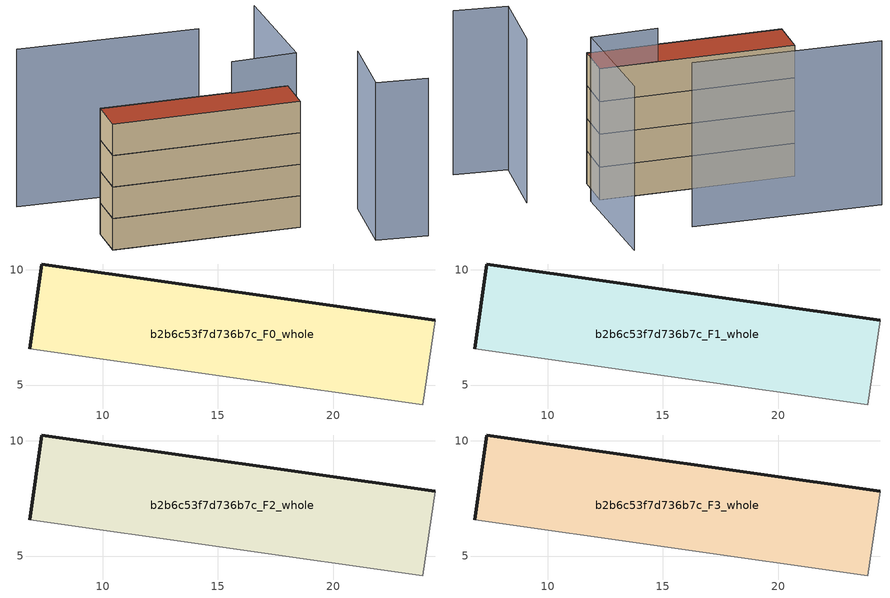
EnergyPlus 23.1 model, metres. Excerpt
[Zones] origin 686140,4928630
b2b6c53f7d736b7c_F0_whole
 floor ground (EU_floor_Construction): 23.9,4.13 24.42,7.81 7.35,10.25 6.83,6.58 z0
 wall outside (EU_wall_Construction): 6.83,6.58 7.35,10.25 24.42,7.81 z0:3
 wall adiabatic (EU_wall_Construction): 24.42,7.81 23.9,4.13 6.83,6.58 z0:3
b2b6c53f7d736b7c_F1_whole
 floor to b2b6c53f7d736b7c_F0_whole (EU_floor_Construction): 23.9,4.13 24.42,7.81 7.35,10.25 6.83,6.58 z3
 wall outside (EU_wall_Construction): 6.83,6.58 7.35,10.25 24.42,7.81 z3:6
 wall adiabatic (EU_wall_Construction): 24.42,7.81 23.9,4.13 6.83,6.58 z3:6
b2b6c53f7d736b7c_F2_whole
 floor to b2b6c53f7d736b7c_F1_whole (EU_floor_Construction): 23.9,4.13 24.42,7.81 7.35,10.25 6.83,6.58 z6
 wall outside (EU_wall_Construction): 6.83,6.58 7.35,10.25 24.42,7.81 z6:9
 wall adiabatic (EU_wall_Construction): 24.42,7.81 23.9,4.13 6.83,6.58 z6:9
b2b6c53f7d736b7c_F3_whole
 floor to b2b6c53f7d736b7c_F2_whole (EU_floor_Construction): 23.9,4.13 24.42,7.81 7.35,10.25 6.83,6.58 z9
 wall outside (EU_wall_Construction): 6.83,6.58 7.35,10.25 24.42,7.81 z9:12
 wall adiabatic (EU_wall_Construction): 24.42,7.81 23.9,4.13 6.83,6.58 z9:12
 roof outside (EU_roof_Construction): 24.42,7.81 23.9,4.13 6.83,6.58 7.35,10.25 z12
shading: 33.17,-2.51 28.58,-1.44 / 28.58,-1.44 30.25,5.7 / 26.47,18.86 25.21,7.72 / 25.21,7.72 19.28,8.39 / 19.87,16.37 3.43,19.02 z0:15
[Building]
EU S2 Campaign: North Axis=0; Terrain=City; Solar Distribution=FullExterior
[Site:Location]
Bologna: Latitude=44.5; Longitude=11.25; Time Zone=1; Elevation=37
[SizingPeriod:WeatherFileDays]
AnnualSizingPeriod: Begin Month=1; Begin Day of Month=1; End Month=12; End Day of Month=31; Day of Week for Start Day=Monday; Use Weather File Daylight Saving Period=No; Use Weather File Rain and Snow Indicators=No
[MATERIAL]
EU_InternalMass_Material: Roughness=MediumRough; Thickness=0.1; Conductivity=1; Density=1800; Specific Heat=900; Thermal Absorptance=0.9; Solar Absorptance=0.7; Visible Absorptance=0.7
[MATERIAL:NOMASS] Roughness=MediumRough; Thermal Absorptance=0.9; Solar Absorptance=0.7; Visible Absorptance=0.7
Name | Thermal Resistance
EU_wall_NoMass | 0.937881
EU_roof_NoMass | 0.548572
EU_floor_NoMass | 0.71348
[CONSTRUCTION]
EU_wall_Construction: EU_wall_NoMass
EU_roof_Construction: EU_roof_NoMass
EU_floor_Construction: EU_floor_NoMass
EU_InternalMass_Construction: EU_InternalMass_Material
[ZONE] Type=1; Multiplier=1; Ceiling Height=autocalculate; Volume=191.985; Floor Area=autocalculate; Part of Total Floor Area=Yes
b2b6c53f7d736b7c_F0_whole; b2b6c53f7d736b7c_F1_whole; b2b6c53f7d736b7c_F2_whole; b2b6c53f7d736b7c_F3_whole
[INTERNALMASS] Construction=EU_InternalMass_Construction; Surface Area=63.9949
Name | Zone or ZoneList
b2b6c53f7d736b7c_F0_whole_EU_InternalMass | b2b6c53f7d736b7c_F0_whole
b2b6c53f7d736b7c_F1_whole_EU_InternalMass | b2b6c53f7d736b7c_F1_whole
b2b6c53f7d736b7c_F2_whole_EU_InternalMass | b2b6c53f7d736b7c_F2_whole
b2b6c53f7d736b7c_F3_whole_EU_InternalMass | b2b6c53f7d736b7c_F3_whole
[OTHEREQUIPMENT] Fuel Type=Electricity; Design Level Calculation Method=Watts/Area; Power per Zone Floor Area=1; Fraction Latent=0; Fraction Radiant=0; Fraction Lost=0; Carbon Dioxide Generation Rate=0; EndUse Subcategory=EU_Step8_InternalGains
Name | Zone or ZoneList or Space or SpaceList | Schedule
EU_Step8_InternalGain_b2b6c53f7d736b7c_F0_whole_f000 | b2b6c53f7d736b7c_F0_whole | EU_Step8_GainSchedule_b2b6c53f7d736b7c_F0_whole_f000
EU_Step8_InternalGain_b2b6c53f7d736b7c_F1_whole_f000 | b2b6c53f7d736b7c_F1_whole | EU_Step8_GainSchedule_b2b6c53f7d736b7c_F1_whole_f000
EU_Step8_InternalGain_b2b6c53f7d736b7c_F2_whole_f000 | b2b6c53f7d736b7c_F2_whole | EU_Step8_GainSchedule_b2b6c53f7d736b7c_F2_whole_f000
EU_Step8_InternalGain_b2b6c53f7d736b7c_F3_whole_f000 | b2b6c53f7d736b7c_F3_whole | EU_Step8_GainSchedule_b2b6c53f7d736b7c_F3_whole_f000
[ZONEVENTILATION:DESIGNFLOWRATE] Schedule=EU_AlwaysOn; Design Flow Rate Calculation Method=AirChanges/Hour; Air Changes per Hour=0.687892; Ventilation Type=Natural; Fan Pressure Rise=0; Fan Total Efficiency=1; Constant Term Coefficient=1; Temperature Term Coefficient=0; Velocity Term Coefficient=0; Velocity Squared Term Coefficient=0; Minimum Indoor Temperature=-100; Maximum Indoor Temperature=100; Delta Temperature=-100; Minimum Outdoor Temperature=-100; Maximum Outdoor Temperature=100; Maximum Wind Speed=40
Name | Zone or ZoneList or Space or SpaceList
EU_ConstantAir_b2b6c53f7d736b7c_F0_whole | b2b6c53f7d736b7c_F0_whole
EU_ConstantAir_b2b6c53f7d736b7c_F1_whole | b2b6c53f7d736b7c_F1_whole
EU_ConstantAir_b2b6c53f7d736b7c_F2_whole | b2b6c53f7d736b7c_F2_whole
EU_ConstantAir_b2b6c53f7d736b7c_F3_whole | b2b6c53f7d736b7c_F3_whole
[HVACTEMPLATE:THERMOSTAT] Constant Heating Setpoint=20; Constant Cooling Setpoint=50
EU_HeatOnly_b2b6c53f7d736b7c_F0_whole; EU_HeatOnly_b2b6c53f7d736b7c_F1_whole; EU_HeatOnly_b2b6c53f7d736b7c_F2_whole; EU_HeatOnly_b2b6c53f7d736b7c_F3_whole
[HVACTEMPLATE:ZONE:IDEALLOADSAIRSYSTEM] System Availability Schedule=EU_AlwaysOn; Maximum Heating Supply Air Temperature=50; Minimum Cooling Supply Air Temperature=13; Maximum Heating Supply Air Humidity Ratio=0.0156; Minimum Cooling Supply Air Humidity Ratio=0.0077; Heating Limit=NoLimit; Cooling Limit=NoLimit; Heating Availability Schedule=EU_AlwaysOn; Cooling Availability Schedule=EU_CoolingOff; Dehumidification Control Type=ConstantSensibleHeatRatio; Cooling Sensible Heat Ratio=0.7; Dehumidification Setpoint=60; Humidification Control Type=None; Humidification Setpoint=30; Outdoor Air Method=None; Outdoor Air Flow Rate per Person=0.00944; Outdoor Air Flow Rate per Zone Floor Area=0; Outdoor Air Flow Rate per Zone=0; Demand Controlled Ventilation Type=None; Outdoor Air Economizer Type=NoEconomizer; Heat Recovery Type=None; Sensible Heat Recovery Effectiveness=0.7; Latent Heat Recovery Effectiveness=0.65
Name | Template Thermostat
b2b6c53f7d736b7c_F0_whole | EU_HeatOnly_b2b6c53f7d736b7c_F0_whole
b2b6c53f7d736b7c_F1_whole | EU_HeatOnly_b2b6c53f7d736b7c_F1_whole
b2b6c53f7d736b7c_F2_whole | EU_HeatOnly_b2b6c53f7d736b7c_F2_whole
b2b6c53f7d736b7c_F3_whole | EU_HeatOnly_b2b6c53f7d736b7c_F3_whole
[SIZING:ZONE] Zone Cooling Design Supply Air Temperature Input Method=SupplyAirTemperature; Zone Cooling Design Supply Air Temperature=13; Zone Heating Design Supply Air Temperature Input Method=SupplyAirTemperature; Zone Heating Design Supply Air Temperature=50; Zone Cooling Design Supply Air Humidity Ratio=0.008; Zone Heating Design Supply Air Humidity Ratio=0.008; Cooling Design Air Flow Method=DesignDay; Cooling Design Air Flow Rate=0; Cooling Minimum Air Flow per Zone Floor Area=0.000762; Cooling Minimum Air Flow=0; Cooling Minimum Air Flow Fraction=0.2; Heating Design Air Flow Method=DesignDay; Heating Design Air Flow Rate=0; Heating Maximum Air Flow per Zone Floor Area=0.002032; Heating Maximum Air Flow=0.141576; Heating Maximum Air Flow Fraction=0.3; Account for Dedicated Outdoor Air System=No; Dedicated Outdoor Air System Control Strategy=NeutralSupplyAir; Dedicated Outdoor Air Low Setpoint Temperature for Design=autosize; Dedicated Outdoor Air High Setpoint Temperature for Design=autosize; Zone Load Sizing Method=Sensible Load Only No Latent Load; Zone Latent Cooling Design Supply Air Humidity Ratio Input Method=HumidityRatioDifference; Zone Cooling Design Supply Air Humidity Ratio Difference=0.005; Zone Latent Heating Design Supply Air Humidity Ratio Input Method=HumidityRatioDifference; Zone Humidification Design Supply Air Humidity Ratio Difference=0.005
b2b6c53f7d736b7c_F0_whole; b2b6c53f7d736b7c_F1_whole; b2b6c53f7d736b7c_F2_whole; b2b6c53f7d736b7c_F3_whole
[SCHEDULE:CONSTANT]
Name | Hourly Value
EU_AlwaysOn | 1
EU_CoolingOff | 0
[SCHEDULE:FILE] Column Number=1; Rows to Skip at Top=0; Number of Hours of Data=8760; Column Separator=Comma; Interpolate to Timestep=No; Minutes per Item=60; Adjust Schedule for Daylight Savings=Yes
Name | File
EU_Step8_GainSchedule_b2b6c53f7d736b7c_F0_whole_f000 | ../../schedules/b2b6c53f7d736b7c/b2b6c53f7d736b7c_F0_whole_f000_gain.csv
EU_Step8_GainSchedule_b2b6c53f7d736b7c_F1_whole_f000 | ../../schedules/b2b6c53f7d736b7c/b2b6c53f7d736b7c_F1_whole_f000_gain.csv
EU_Step8_GainSchedule_b2b6c53f7d736b7c_F2_whole_f000 | ../../schedules/b2b6c53f7d736b7c/b2b6c53f7d736b7c_F2_whole_f000_gain.csv
EU_Step8_GainSchedule_b2b6c53f7d736b7c_F3_whole_f000 | ../../schedules/b2b6c53f7d736b7c/b2b6c53f7d736b7c_F3_whole_f000_gain.csv
